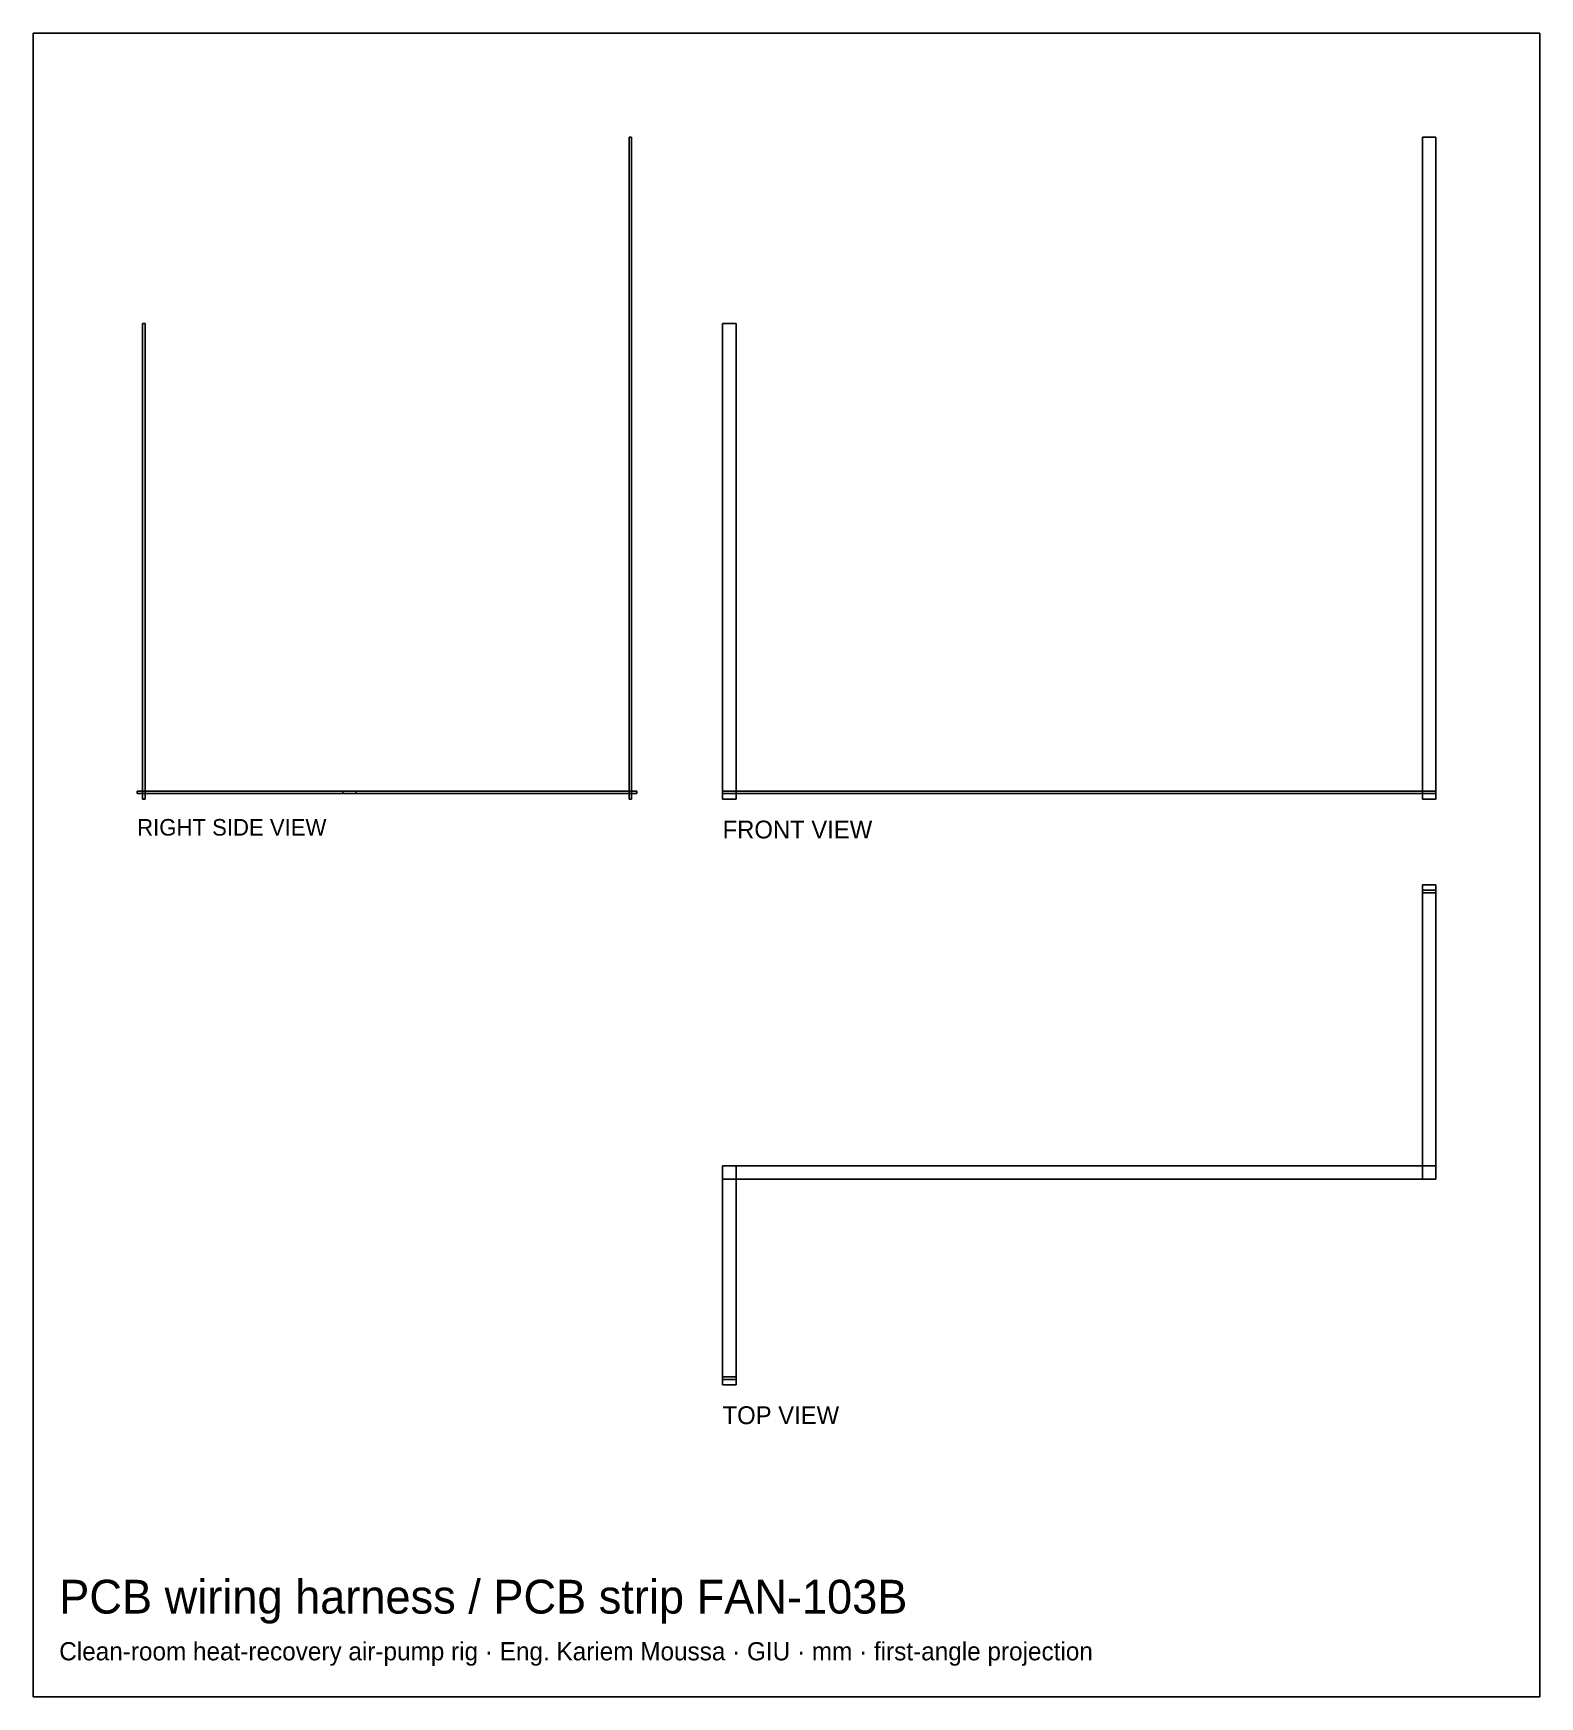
# Model space of a CAD drawing. Header units: millimetres. Extents: x -720 to -105, y -359 to 319.
import ezdxf

# ---------------------------------------------------------------- set-up
doc = ezdxf.new("R2010")
doc.units = ezdxf.units.MM
for name, color, linetype in [('BORDER', 7, 'Continuous'), ('HIDDEN', 8, 'Continuous'), ('TEXT', 5, 'Continuous'), ('VISIBLE', 7, 'Continuous')]:
    doc.layers.add(name, color=color, linetype=linetype)

msp = doc.modelspace()

# ---------------------------------------------------------------- linework, layer by layer
at = {"layer": 'BORDER'}
msp.add_lwpolyline([(-719.88064, -358.96592), (-105.47736, -358.96592), (-105.47736, 319.12264), (-719.88064, 319.12264)], close=True, dxfattribs=at)
at = {"layer": 'HIDDEN'}
for points in [[(-475.908, 276.75), (-476.908, 276.75)], [(-476.908, 6.91), (-476.908, 276.75)], [(-475.908, 6.91), (-475.908, 276.75)], [(-153.35, 276.75), (-147.85, 276.75)], [(-153.35, 6.91), (-153.35, 276.75)], [(-147.85, 6.91), (-147.85, 276.75)], [(-674.258, 200.75), (-675.258, 200.75)], [(-675.258, 6.91), (-675.258, 200.75)], [(-674.258, 6.91), (-674.258, 200.75)], [(-438.75, 200.75), (-433.25, 200.75)], [(-438.75, 6.91), (-438.75, 200.75)], [(-433.25, 6.91), (-433.25, 200.75)], [(-588.158, 10.16), (-677.508, 10.16)], [(-677.508, 9.16), (-677.508, 10.16)], [(-588.158, 9.16), (-677.508, 9.16)], [(-674.258, 6.91), (-675.258, 6.91)], [(-473.658, 10.16), (-593.658, 10.16)], [(-593.658, 9.16), (-593.658, 10.16)], [(-588.158, 10.16), (-593.658, 10.16)], [(-593.658, 9.16), (-593.658, 10.16)], [(-588.158, 10.16), (-593.658, 10.16)], [(-473.658, 9.16), (-593.658, 9.16)], [(-588.158, 9.16), (-593.658, 9.16)], [(-588.158, 9.16), (-593.658, 9.16)], [(-588.158, 9.16), (-588.158, 10.16)], [(-588.158, 9.16), (-588.158, 10.16)], [(-588.158, 9.16), (-588.158, 10.16)], [(-475.908, 6.91), (-476.908, 6.91)], [(-473.658, 9.16), (-473.658, 10.16)], [(-438.75, 10.16), (-433.25, 10.16)], [(-438.75, 10.16), (-147.85, 10.16)], [(-438.75, 9.16), (-438.75, 10.16)], [(-438.75, 9.16), (-438.75, 10.16)], [(-438.75, 10.16), (-433.25, 10.16)], [(-438.75, 9.16), (-438.75, 10.16)], [(-438.75, 9.16), (-433.25, 9.16)], [(-438.75, 9.16), (-147.85, 9.16)], [(-438.75, 9.16), (-433.25, 9.16)], [(-438.75, 6.91), (-433.25, 6.91)], [(-433.25, 9.16), (-433.25, 10.16)], [(-153.35, 9.16), (-153.35, 10.16)], [(-153.35, 10.16), (-147.85, 10.16)], [(-153.35, 9.16), (-153.35, 10.16)], [(-153.35, 9.16), (-147.85, 9.16)], [(-153.35, 6.91), (-147.85, 6.91)], [(-147.85, 9.16), (-147.85, 10.16)], [(-147.85, 9.16), (-147.85, 10.16)], [(-153.35, -27.998), (-147.85, -27.998)], [(-153.35, -27.998), (-153.35, -147.998)], [(-153.35, -30.248), (-147.85, -30.248)], [(-153.35, -30.248), (-153.35, -31.248)], [(-153.35, -31.248), (-147.85, -31.248)], [(-147.85, -27.998), (-147.85, -147.998)], [(-147.85, -30.248), (-147.85, -31.248)], [(-438.75, -142.498), (-147.85, -142.498)], [(-438.75, -142.498), (-438.75, -147.998)], [(-438.75, -142.498), (-433.25, -142.498)], [(-438.75, -142.498), (-438.75, -231.848)], [(-438.75, -147.998), (-147.85, -147.998)], [(-433.25, -142.498), (-433.25, -231.848)], [(-153.35, -147.998), (-147.85, -147.998)], [(-147.85, -142.498), (-147.85, -147.998)], [(-438.75, -228.598), (-433.25, -228.598)], [(-438.75, -228.598), (-438.75, -229.598)], [(-438.75, -229.598), (-433.25, -229.598)], [(-433.25, -228.598), (-433.25, -229.598)], [(-438.75, -231.848), (-433.25, -231.848)]]:
    msp.add_lwpolyline(points, dxfattribs=at)
at = {"layer": 'VISIBLE'}
for points in [[(-475.908, 276.75), (-476.908, 276.75)], [(-476.908, 6.91), (-476.908, 276.75)], [(-475.908, 6.91), (-475.908, 276.75)], [(-153.35, 276.75), (-147.85, 276.75)], [(-153.35, 10.16), (-153.35, 276.75)], [(-147.85, 6.91), (-147.85, 276.75)], [(-674.258, 200.75), (-675.258, 200.75)], [(-675.258, 6.91), (-675.258, 200.75)], [(-674.258, 6.91), (-674.258, 200.75)], [(-438.75, 200.75), (-433.25, 200.75)], [(-438.75, 6.91), (-438.75, 200.75)], [(-433.25, 6.91), (-433.25, 200.75)], [(-593.658, 10.16), (-677.508, 10.16)], [(-677.508, 9.16), (-677.508, 10.16)], [(-593.658, 9.16), (-677.508, 9.16)], [(-674.258, 6.91), (-675.258, 6.91)], [(-473.658, 10.16), (-593.658, 10.16)], [(-593.658, 9.16), (-593.658, 10.16)], [(-588.158, 10.16), (-593.658, 10.16)], [(-593.658, 9.16), (-593.658, 10.16)], [(-473.658, 9.16), (-593.658, 9.16)], [(-588.158, 9.16), (-593.658, 9.16)], [(-588.158, 9.16), (-588.158, 10.16)], [(-475.908, 6.91), (-476.908, 6.91)], [(-473.658, 9.16), (-473.658, 10.16)], [(-438.75, 10.16), (-433.25, 10.16)], [(-438.75, 9.16), (-438.75, 10.16)], [(-438.75, 9.16), (-433.25, 9.16)], [(-438.75, 6.91), (-433.25, 6.91)], [(-433.25, 10.16), (-147.85, 10.16)], [(-433.25, 9.16), (-433.25, 10.16)], [(-433.25, 9.16), (-147.85, 9.16)], [(-153.35, 10.16), (-147.85, 10.16)], [(-153.35, 9.16), (-153.35, 10.16)], [(-153.35, 6.91), (-153.35, 9.16)], [(-153.35, 9.16), (-147.85, 9.16)], [(-153.35, 6.91), (-147.85, 6.91)], [(-147.85, 9.16), (-147.85, 10.16)], [(-147.85, 9.16), (-147.85, 10.16)], [(-153.35, -27.998), (-147.85, -27.998)], [(-153.35, -27.998), (-153.35, -147.998)], [(-153.35, -30.248), (-147.85, -30.248)], [(-153.35, -30.248), (-153.35, -31.248)], [(-153.35, -31.248), (-147.85, -31.248)], [(-147.85, -27.998), (-147.85, -147.998)], [(-147.85, -30.248), (-147.85, -31.248)], [(-438.75, -142.498), (-147.85, -142.498)], [(-438.75, -142.498), (-438.75, -147.998)], [(-438.75, -142.498), (-433.25, -142.498)], [(-438.75, -142.498), (-438.75, -231.848)], [(-438.75, -147.998), (-147.85, -147.998)], [(-433.25, -142.498), (-433.25, -231.848)], [(-153.35, -147.998), (-147.85, -147.998)], [(-147.85, -142.498), (-147.85, -147.998)], [(-438.75, -228.598), (-433.25, -228.598)], [(-438.75, -228.598), (-438.75, -229.598)], [(-438.75, -229.598), (-433.25, -229.598)], [(-433.25, -228.598), (-433.25, -229.598)], [(-438.75, -231.848), (-433.25, -231.848)]]:
    msp.add_lwpolyline(points, dxfattribs=at)

# ---------------------------------------------------------------- texts
at = {"layer": 'TEXT'}
for s, height, p in [('RIGHT SIDE VIEW', 6.746, (-677.508, -7.9312)), ('FRONT VIEW', 7.2725, (-438.75, -9.0895)), ('TOP VIEW', 7.2725, (-438.75, -247.8475)), ('PCB wiring harness / PCB strip FAN-103B', 13.771108, (-709.28748, -325.06781)), ('Clean-room heat-recovery air-pump rig · Eng. Kariem Moussa · GIU · mm · first-angle projection', 7.415212, (-709.28748, -344.1355))]:
    msp.add_text(s, height=height, dxfattribs=at).set_placement(p)

doc.saveas('drawing.dxf')
